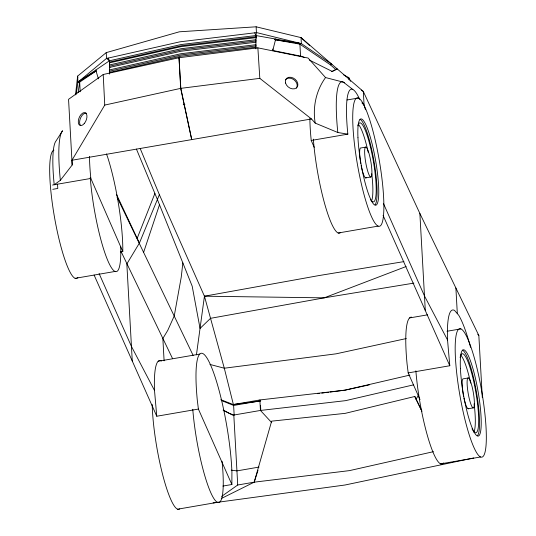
<?xml version="1.0" encoding="UTF-8"?>
<svg xmlns="http://www.w3.org/2000/svg" width="536" height="536" viewBox="0 0 536 536"><rect width="100%" height="100%" fill="white"/><g stroke="black" fill="none" stroke-linecap="round" stroke-linejoin="round"><path stroke-width="0.8" d="M231.874 484.511L231.914 472.022A75.442 12.864 80.2 0 0 209.509 362.684A75.442 12.864 80.2 0 0 197.308 400.271L198.394 409.068L231.874 484.511L222.896 486.058M109.384 74.102L109.431 60.796L108.225 58.076L106.537 58.384L77.961 82.129L76.152 94.236M109.8 72.796L109.398 69.955L181.047 53.707L255.913 44.709M109.82 67.817L109.418 64.977L181.068 48.729L255.933 39.731M255.9 48.856L255.947 35.544L256.436 32.549L256.114 26.8L179.319 31.805L106.215 52.635L77.62 76.119L75.529 94.885M256.349 38.116L256.355 36.723L254.741 32.83L179.875 41.835L108.225 58.076M182.85 262.921L181.228 277.226L174.247 315.918L167.748 330.377L162.857 338.511L164.103 360.822M304.301 57.54L302.09 56.441L272.764 50.478L272.951 48.923M196.431 354.872L204.437 296.2L159.38 194.669L140.218 148.573M78.102 92.607L79.67 82.122L96.185 70.919M272.764 50.478L275.692 39.061L274.606 39.396M221.254 498.547L254.198 482.166L271.638 421.155L345.244 413.343L414.824 396.479L422.006 411.293M221.643 496.376L237.723 485.006L254.198 482.166L258.01 470.26M159.494 204.745L143.715 252.054M154.884 193.476L137.149 238.399M132.265 361.03L126.838 263.953L139.414 243.049L159.38 194.669M60.354 180.317A78.738 13.427 80.2 0 1 62.551 130.764L56.159 140.78A69.868 11.913 80.2 0 0 54.21 184.752L60.354 180.317L72.179 164.994L71.958 160.244L104.748 105.083L103.207 74.497L179.011 57.721L257.87 47.845L308.073 58.042L325.54 77.553L343.435 82.182L352.842 89.499M421.068 409.538L416.03 399.199L418.589 395.025M325.54 77.553C316.079 90.597 312.535 107.28 315.202 123.113L337.814 132.506L347.851 134.147A69.868 11.913 80.2 0 1 359.703 99.415M103.207 74.497L68.554 99.321L72.179 164.994M96.165 70.853L77.961 82.129L77.62 76.119L77.8 77.78M331.529 71.65L337.204 68.896L332.3 71.482L309.46 60.106M406.107 266.526L324.186 297.849L210.541 318.324L200.042 328.427L192.19 286.184L157.383 199.499L136.419 149.062M256.114 26.8L301.038 37.614L301.373 43.63L274.894 39.691L299.899 44.166L330.424 64.849L331.905 64.313L301.373 43.63L256.436 32.549L254.741 32.83M409.893 375.079L344.996 390.154L330.096 392.077M413.718 384.815L345.586 400.653L260.456 410.449L233.81 415.038L229.227 413.343L223.378 410.261M109.424 62.886L181.074 46.639L255.94 37.634M109.826 66.156L181.476 49.908L256.342 40.91M109.404 67.469L181.061 51.222L255.92 42.217M109.806 71.134L181.456 54.886L256.322 45.888M109.391 72.447L181.041 56.2L255.906 47.195M433.443 451.674L349.499 470.615L254.198 482.166M104.748 105.083L180.672 88.373L179.011 57.721L180.833 88.346L191.72 139.608L180.672 88.373M406.281 338.558L336.072 353.827L224.296 368.219L209.971 364.44M369.398 384.848L344.996 390.154L259.866 399.957L233.22 404.546L220.785 399.688M183.258 104.788L184.893 104.44M473.737 457.952L345.01 485.006L213.1 502.902M234.165 415.139L233.622 405.451L224.296 368.219L204.437 296.2L319.054 275.551L403.923 261.608M347.006 99.977L358.423 98.014M71.958 160.244L311.476 118.965L315.202 123.113M52.541 185.041L90.839 178.441L122.791 251.565L120.366 251.987M309.868 118.402A69.868 11.913 80.2 0 0 311.222 140.459L347.851 134.147M52.783 189.322L57.781 188.458L57.54 184.176M365.974 147.085L360.983 147.943A15.243 2.6 80.2 0 0 360.246 160.237M365.592 177.912L370.59 177.048A15.243 2.6 80.2 0 0 369.565 155.554A15.243 2.6 80.2 0 0 364.688 153.597A15.243 2.6 80.2 0 0 370.59 177.048M75.12 278.338L115.079 271.45M338.183 233.006L378.141 226.118A65.157 11.109 80.2 0 0 373.78 134.221A65.157 11.109 80.2 0 0 352.923 125.859A65.157 11.109 80.2 0 0 378.141 226.118M158.194 361.257L199.814 354.082M409.598 317.935L427.554 314.84M447.017 331.261L460.88 328.876M94.102 275.035L156.767 416.238L198.394 409.068M411.514 317.138A75.442 12.864 80.2 0 0 407.092 364.125L408.177 372.915L449.798 365.74L447.54 339.985A75.442 12.864 80.2 0 1 454.582 310.458L458.675 315.195A75.442 12.864 80.2 0 1 470.568 347.362M468.43 377.947L463.439 378.805A15.243 2.6 80.2 0 0 463.62 396.573M468.049 408.774L473.047 407.909A15.243 2.6 80.2 0 0 472.028 386.416A15.243 2.6 80.2 0 0 467.144 384.459A15.243 2.6 80.2 0 0 473.047 407.909M259.022 467.084L236.932 470.896L231.204 470.139M177.577 509.2L217.536 502.312M440.639 463.868L480.598 456.98A65.157 11.109 80.2 0 0 476.236 365.083A65.157 11.109 80.2 0 0 455.379 356.721A65.157 11.109 80.2 0 0 480.598 456.98M413.879 283.115L324.186 297.849L204.437 296.2M233.22 404.546L260.543 401.029M317.674 393.672L319.329 393.464M321.814 393.143L324.3 392.821M325.955 392.607L328.441 392.292M180.833 88.346L259.819 78.357L311.476 118.965M256.355 36.723L181.49 45.728L109.84 61.975L109.431 60.796L106.537 58.384L106.215 52.635M221.288 400.439L233.622 405.451L260.268 400.861L259.866 399.957L260.456 410.449L271.719 422.649M223.103 410.107L232.731 415.166M343.623 74.866L348.802 77.599L350.477 81.351M361.277 90.115L363.321 91.489L419.869 213.462L478.842 335.523L482.313 397.571M330.424 64.849L335.73 69.439M309.654 45.56L301.038 37.614L363.321 91.489L364.085 105.197L364.775 107.501A78.933 13.46 80.2 0 1 365.478 109.759M361.921 102.852L364.085 105.197M477.784 334.27L478.842 335.523M447.54 339.985L424.485 295.959L383.347 203.278M156.767 416.238L154.509 390.483L131.454 346.457L99.086 273.528M117.109 197.255L193.148 355.442M172.538 358.557L121.216 251.833M116.466 194.4L139.414 243.049M383.079 215.405L449.798 365.74M408.177 372.915L420.01 399.588M414.824 396.479L416.03 399.199M311.222 140.459L314.217 147.32M106.483 153.912L107.843 157.778A69.526 11.859 80.2 0 1 122.791 251.565M95.75 70.069L98.436 78.846M257.87 47.845L259.819 78.357M455.888 288.013L457.322 313.627M419.869 213.462L425.296 310.532M348.802 77.599L348.923 79.743M300.569 56.179L299.899 44.166L301.373 43.63L255.947 35.544L181.081 44.548L109.431 60.796L77.961 82.129L79.67 82.122L80.206 91.73M260.536 405.705L260.764 409.738M233.81 415.038L237.723 485.006M154.509 390.483A75.442 12.864 80.2 0 1 161.55 360.956M90.839 178.441A69.868 11.913 80.2 0 1 89.485 156.385M222.045 461.241A65.157 11.109 80.2 0 1 212.933 496.993A65.157 11.109 80.2 0 1 192.772 409.29M179.741 508.912A65.157 11.109 80.2 0 1 163.024 476.122A65.157 11.109 80.2 0 1 152.197 404.459M120.694 246.319A65.157 11.109 80.2 0 1 108.232 261.595A65.157 11.109 80.2 0 1 90.256 177.59M77.901 277.407A65.157 11.109 80.2 0 1 55.369 222.045A65.157 11.109 80.2 0 1 53.915 150.147M80.474 125.324A6.861 3.752 -67.6 0 1 80.916 117.263A6.861 3.752 -67.6 0 1 86.638 113.317M337.814 132.506A78.738 13.427 80.2 0 1 344.42 82.819M443.419 462.937A65.157 11.109 80.2 0 1 428.224 438.415A65.157 11.109 80.2 0 1 415.876 370.838M460.116 357.599A40.086 6.834 80.2 0 1 475.626 391.012A40.086 6.834 80.2 0 1 473.013 430.508M472.692 429.999A40.086 6.834 80.2 0 1 472.015 428.813M460.699 355.107A40.086 6.834 80.2 0 1 470.635 383.113M474.125 403.822A40.086 6.834 80.2 0 1 473.804 432.183M468.699 408.553A15.243 2.6 80.2 0 1 463.942 398.101M462.447 350.175A43.778 7.464 80.2 0 1 476.236 390.811A43.778 7.464 80.2 0 1 477.569 435.627M340.347 232.718A65.157 11.109 80.2 0 1 325.158 205.476A65.157 11.109 80.2 0 1 313.359 139.146M357.847 125.9A40.086 6.834 80.2 0 1 373.351 161.182A40.086 6.834 80.2 0 1 370.557 199.647M358.242 124.245A40.086 6.834 80.2 0 1 368.178 152.251M371.763 173.731A40.086 6.834 80.2 0 1 371.348 201.328M366.242 177.691A15.243 2.6 80.2 0 1 361.163 165.718M360.728 163.366A15.243 2.6 80.2 0 1 360.467 161.798M359.991 119.314A43.778 7.464 80.2 0 1 373.773 159.949A43.778 7.464 80.2 0 1 375.113 204.765M285.474 79.81A6.861 5.166 37.5 0 1 294.043 79.844A6.861 5.166 37.5 0 1 296.381 88.118M84.246 123.582A6.861 3.752 -67.6 0 0 85.311 112.768A6.861 3.752 -67.6 0 0 78.323 120.895A6.861 3.752 -67.6 0 0 84.246 123.582M460.417 368.601A43.778 7.464 80.2 0 0 477.362 435.969A43.778 7.464 80.2 0 0 474.434 374.215A43.778 7.464 80.2 0 0 460.417 368.601M357.961 137.739A43.778 7.464 80.2 0 0 374.905 205.107A43.778 7.464 80.2 0 0 371.977 143.353A43.778 7.464 80.2 0 0 357.961 137.739M285.554 83.047A6.861 5.166 37.5 0 0 296.08 88.145A6.861 5.166 37.5 0 0 293.212 78.015A6.861 5.166 37.5 0 0 285.554 83.047"/></g></svg>
